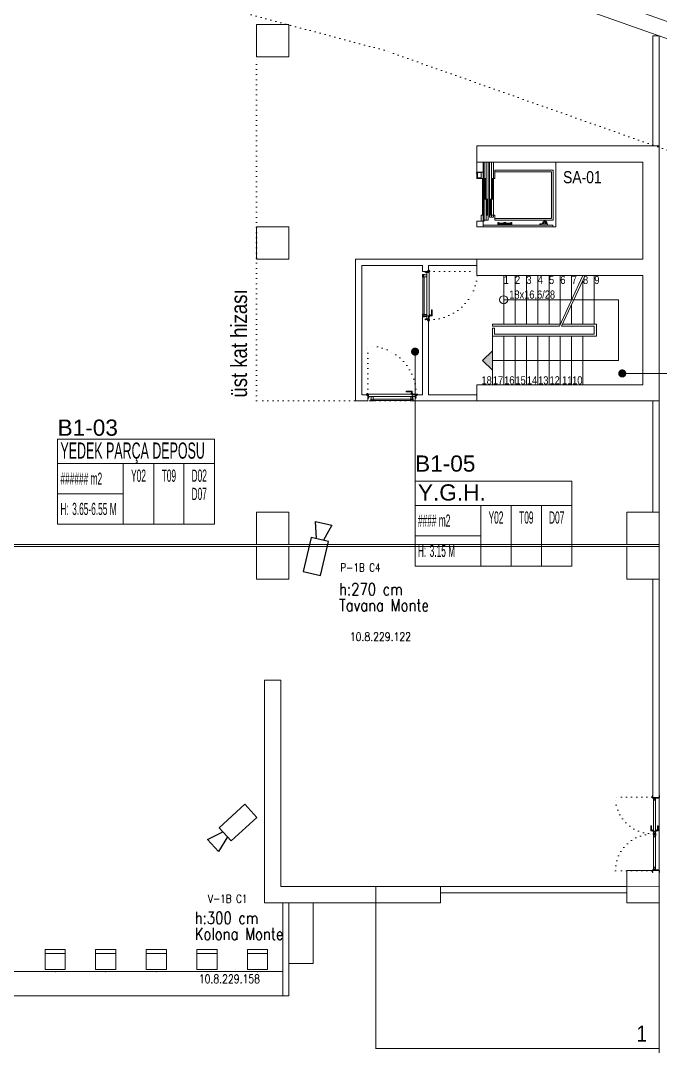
# Model space of a CAD drawing. Header units: metres. Extents: x -13933 to 152404, y -7861 to 21912.
# Drawn here: x 59777 to 61359, y 4445 to 6980 of the extents above; entities that cross this region are included whole.
import ezdxf
from ezdxf.enums import TextEntityAlignment as Align

# ---------------------------------------------------------------- set-up
doc = ezdxf.new("R2010")
doc.units = ezdxf.units.M
doc.header["$LTSCALE"] = 100
doc.header["$MEASUREMENT"] = 0
doc.linetypes.add('DOT2', pattern=[0.125, 0, -0.125])
doc.linetypes.add('HIDDEN', pattern=[0.375, 0.25, -0.125])
doc.layers.get('0').update_dxf_attribs({"color": 9, "lineweight": 9})
for name, color, linetype, lineweight in [('00', 9, 'Continuous', 9), ('01', 9, 'Continuous', 9), ('05', 9, 'Continuous', 9), ('06B', 9, 'Continuous', 9), ('06C', 9, 'Continuous', 9), ('06D', 9, 'Continuous', 9), ('09', 9, 'Continuous', 9), ('10', 9, 'Continuous', 9), ('14', 9, 'Continuous', 9), ('19', 9, 'Continuous', 9), ('20', 9, 'DOT2', 9), ('21', 9, 'Continuous', 9), ('21_mahal200', 9, 'Continuous', 9), ('40', 9, 'Continuous', 9), ('E-DAHİLİ KAMERA', 7, 'Continuous', 30), ('E-YAZI', 7, 'Continuous', 30)]:
    doc.layers.add(name, color=color, linetype=linetype, lineweight=lineweight)
doc.styles.add('Arial', font='arial.ttf', dxfattribs={"height": 2.5})
doc.styles.add('E-YAZI', font='txttw.shx')
doc.styles.add('MuuM_TEXT-STANDART', font='ARIALN.TTF')
doc.dimstyles.new('MuuM_DIM200', dxfattribs={"dimscale": 20, "dimtxt": 2, "dimasz": 1, "dimexe": 1, "dimexo": 1, "dimgap": 1, "dimtad": 1, "dimdec": 1, "dimrnd": 0.5, "dimdsep": 46, "dimtxsty": 'MuuM_TEXT-STANDART', "dimblk": 'ARCHTICK', "dimcen": 0, "dimdle": 0.15, "dimclrd": 256, "dimclre": 256, "dimclrt": 256, "dimadec": 0, "dimazin": 0, "dimtfac": 5, "dimtdec": 1, "dimtix": 1, "dimtmove": 2, "dimatfit": 3, "dimldrblk": 'DOT', "dimfxl": 3, "dimfxlon": 1, "dimtolj": 1, "dimlwd": -1, "dimlwe": -1, "dimarcsym": 0})

# ---------------------------------------------------------------- blocks, each defined once
blk = doc.blocks.new('100_DAHİLİ KAMERA')
at = {"layer": 'E-DAHİLİ KAMERA', "color": 4}
blk.add_lwpolyline([(4.31, -1.1), (4.31, 1.1), (0, 1.1), (0, -1.1)], close=True, dxfattribs=at)
blk.add_lwpolyline([(4.31, 0.44), (6.35, 1.02), (6.35, -1.02), (4.31, -0.44)], dxfattribs=at)
blk = doc.blocks.new('p-kolon_80x80')
blk.add_lwpolyline([(-40, -40), (40, -40), (40, 40), (-40, 40)], close=True)
blk = doc.blocks.new('1.bod.mimari.elk')
at = {"layer": '01'}
blk.add_lwpolyline([(4764.2, -1436.6), (5520, -1703.5), (5506.7, -1741.2), (4752.4, -1474.9)], dxfattribs=at)
for points in [[(4905, -1960), (5355, -1960), (5355, -2240), (5355, -2240), (5355, -2590), (4905, -2590), (4905, -2550), (5315, -2550), (5315, -2280), (4905, -2280), (4905, -2240), (5315, -2240), (5315, -2000), (4905, -2000), (4905, -1960)], [(4815, -3790), (4420, -3790), (4420, -3280), (4380, -3280), (4380, -3830), (4815, -3830)]]:
    blk.add_lwpolyline(points, close=True, dxfattribs=at)
for p in [(4400, -1700), (4400, -2200), (4400, -2905), (5315, -2905), (4400, -2990), (5315, -2990), (5315, -3790)]:
    blk.add_blockref('p-kolon_80x80', p, dxfattribs=at)
blk = doc.blocks.new('p-dilatasyon yeri')
at = {"layer": '06D'}
for points in [[(5355, 80), (5355, 6454.5)], [(0, 5685), (5355, 5685)], [(5355, 5680), (0, 5680)]]:
    blk.add_lwpolyline(points, dxfattribs=at)
blk = doc.blocks.new('p-birim')
blk.add_lwpolyline([(0, 0), (1, 0), (1, 1), (0, 1)], close=True)
blk = doc.blocks.new('p-sandalye-03')
for points in [[(-5, -25.1), (-5, 24.9), (-55, 24.9), (-55, -25.1), (-5, -25.1)], [(-55, 24.9), (-45, 24.9), (-45, -25.1), (-55, -25.1)]]:
    blk.add_lwpolyline(points)
blk.add_point((0, -0.1))
blk = doc.blocks.new('Elevator_1')
for p, q in [((-730, 1740), (-730, 305)), ((500, 1740), (-730, 1740)), ((-695, 1705), (-695, 305)), ((465, 1705), (-695, 1705)), ((465, 305), (465, 1705)), ((500, 305), (500, 1740)), ((-730, 305), (-610, 305)), ((-610, 305), (-610, 170)), ((500, 305), (300, 305)), ((300, 305), (300, 270)), ((300, 0), (-610, 0))]:
    blk.add_line(p, q)
for points in [[(700, 220), (700, 270), (-655, 270), (-655, 220)], [(300, 220), (300, 265), (-210, 265), (-210, 220)], [(-610, 40), (-610, -35), (-760, -35), (-760, 40)], [(700, 90), (700, 140), (-730, 140), (-730, 90)], [(700, 40), (700, 90), (-730, 90), (-730, 40)], [(700, 170), (700, 220), (-655, 220), (-655, 170)], [(-210, 170), (-210, 215), (-610, 215), (-610, 170)], [(-210, 95), (-210, 140), (-610, 140), (-610, 95)], [(300, 45), (300, 90), (-210, 90), (-210, 45)], [(300, 40), (300, -35), (450, -35), (450, 40)]]:
    blk.add_lwpolyline(points, close=True)
for points in [[(-610, 200), (-210, 200)], [(-610, 185), (-210, 185)], [(-610, 125), (-210, 125)], [(-610, 110), (-210, 110)], [(-210, 250), (300, 250)], [(-210, 235), (300, 235)], [(-210, 75), (300, 75)], [(-210, 60), (300, 60)]]:
    blk.add_lwpolyline(points)
blk = doc.blocks.new('p-asansör_kone')
for p, q in [((190, 143.7), (190, 144.8)), ((190, 143.7), (190, 133.7)), ((190, 132.4), (190, 133.7)), ((190, 132.2), (190, 132.4)), ((190.1, 132.2), (190, 132.2)), ((190.1, 132), (190, 132)), ((190, 132), (190, 130.2)), ((190, 131.7), (190, 131.6)), ((190.1, 143.7), (190.1, 144.8)), ((190.1, 143.7), (190.1, 133.7)), ((190.1, 133.9), (190.3, 133.9)), ((190.1, 132.4), (190.1, 133.7)), ((190.2, 132.1), (190.1, 132.2)), ((190.1, 132), (190.1, 130.2)), ((190.1, 131.9), (190.2, 131.9)), ((190.2, 131.4), (190.1, 131.4)), ((190.2, 145), (198.9, 145)), ((190.2, 144.8), (198.9, 144.8)), ((190.3, 132.2), (190.2, 132.3)), ((190.2, 130.4), (190.2, 132.1)), ((190.2, 132), (190.2, 132)), ((190.2, 132), (190.2, 130.2)), ((190.2, 131.9), (190.2, 131.4)), ((190.2, 130.4), (190.3, 130.4)), ((190.2, 130.1), (190.5, 130.1)), ((190.2, 130), (190.5, 130)), ((190.3, 133.9), (190.3, 132.6)), ((190.3, 132.1), (190.3, 130.4)), ((190.3, 132), (190.4, 132)), ((190.3, 130.4), (190.3, 130.2)), ((190.4, 144.5), (190.6, 144.7)), ((190.4, 144.5), (190.4, 130.5)), ((190.4, 132.5), (190.4, 132.5)), ((190.4, 132.4), (190.4, 132.4)), ((190.5, 130.4), (190.4, 130.5)), ((190.5, 131.5), (199.4, 131.5)), ((190.5, 130.2), (190.5, 131.5)), ((190.5, 130), (190.5, 130.2)), ((190.5, 130.1), (190.5, 130.2)), ((200.7, 130.2), (190.5, 130.2)), ((190.5, 130.1), (190.5, 130)), ((190.5, 130.1), (190.5, 130.1)), ((200.8, 130), (190.5, 130)), ((190.5, 130), (190.5, 130)), ((198.5, 144.7), (190.6, 144.7)), ((198.5, 144.7), (198.9, 144.4)), ((198.9, 144.8), (198.9, 143)), ((198.9, 144.4), (198.9, 142.8)), ((198.9, 143), (199.1, 143)), ((198.9, 143), (198.9, 142.9)), ((198.9, 142.9), (199.1, 142.9)), ((198.9, 142.8), (199.3, 142.8)), ((199.1, 144.8), (199.1, 143)), ((199.1, 144.6), (199.1, 143.1)), ((199.2, 143.1), (199.1, 143.1)), ((199.1, 142.9), (199.1, 143.1)), ((199.1, 143), (199.1, 142.9)), ((199.2, 144.6), (199.2, 143.1)), ((199.2, 142.8), (199.3, 142.8)), ((200.8, 144.8), (199.3, 144.8)), ((200.8, 144.7), (199.3, 144.7)), ((199.3, 144.7), (199.3, 144.7)), ((199.3, 144.7), (199.3, 144.6)), ((199.3, 144.7), (199.3, 144.7)), ((199.3, 144.7), (200.8, 144.7)), ((199.3, 144.6), (200.8, 144.6)), ((199.3, 143.8), (199.3, 144.6)), ((199.3, 144.3), (199.5, 144.5)), ((199.3, 142.8), (199.3, 144.3)), ((199.3, 144.1), (199.3, 144.3)), ((199.3, 144.1), (199.3, 144.3)), ((199.3, 143.8), (199.3, 143.8)), ((199.4, 144.6), (199.4, 144.3)), ((199.4, 131.5), (200.7, 130.2)), ((200.4, 144.5), (199.5, 144.5)), ((199.5, 143.9), (200.8, 143.9)), ((199.5, 131.6), (199.5, 143.9)), ((200.8, 130.3), (199.5, 131.6)), ((200.4, 144.5), (200.6, 144.3)), ((200.5, 144.4), (200.5, 144.4)), ((200.8, 144.4), (200.6, 144.4)), ((200.6, 143.9), (200.6, 144.3)), ((200.8, 144.7), (200.8, 144.7)), ((200.8, 144.6), (200.8, 144.7)), ((200.8, 144.7), (200.8, 144.7)), ((200.9, 144.6), (200.8, 144.6)), ((200.8, 144.6), (200.8, 143.9)), ((200.8, 143.9), (201, 143.9)), ((200.8, 130.3), (200.8, 143.9)), ((200.9, 143.9), (200.9, 144.6)), ((200.9, 144.6), (200.9, 144.6)), ((200.9, 144.6), (200.9, 144.6)), ((200.9, 144.6), (200.9, 143.9)), ((200.9, 144.6), (200.9, 144.6)), ((200.9, 143.9), (201, 143.9)), ((200.9, 143.9), (200.9, 143.9)), ((200.9, 130.2), (200.9, 130.2)), ((200.9, 130.2), (200.9, 130.2)), ((201, 143.9), (201, 144.6)), ((201, 143.9), (201, 130.2)), ((201, 143.9), (201, 143.9)), ((201.5, 143.3), (201.5, 144.2)), ((201.5, 142.5), (201.5, 143.3)), ((13, 14), (185.5, 14)), ((13, 10), (13, 14)), ((185.5, 10.5), (13, 10.5)), ((185.5, 10), (13, 10)), ((31.9, 19.7), (29.5, 19.7)), ((32.1, 20.3), (30, 21.5)), ((32.5, 20.7), (31.3, 22.9)), ((33.2, 20.9), (33.2, 23.4)), ((33.8, 20.7), (35, 22.9)), ((34.2, 20.3), (36.3, 21.5)), ((34.4, 19.7), (36.8, 19.7)), ((114, 14), (114, 20.8)), ((114, 20.8), (116.5, 20.8)), ((116.5, 14), (114, 14)), ((116.5, 14), (116.5, 20.8)), ((116.5, 19.3), (146.5, 19.3)), ((116.5, 16.8), (146.5, 16.8)), ((129, 20.8), (128.5, 18)), ((129, 20.8), (134, 20.8)), ((134, 20.8), (134.5, 18)), ((146.5, 14), (146.5, 20.8)), ((146.5, 20.8), (149, 20.8)), ((149, 14), (146.5, 14)), ((149, 14), (149, 20.8)), ((185.5, 10), (185.5, 14))]:
    blk.add_line(p, q)
at = {"flags": 128}
for points in [[(190, 131.7), (190, 131.7), (190, 131.7)], [(190, 131.6), (190, 131.6), (190, 131.6)]]:
    blk.add_lwpolyline(points, dxfattribs=at)
blk.add_lwpolyline([(45.4, 14), (26.4, 14), (26.4, 18), (45.4, 18)], close=True)
blk.add_lwpolyline([(27.8, 18), (27.8, 19.7, -1), (38.5, 19.7), (38.5, 18)], format="xyb")
blk.add_lwpolyline([(134.5, 18), (128.5, 18), (128.5, 14), (134.5, 14), (134.5, 18)])
for centre, radius in [((191.7, 131.1), 0.289), ((191.7, 131.1), 0.287), ((191.7, 131.1), 0.06), ((191.7, 131.1), 0.06), ((196.8, 131.1), 0.289), ((196.8, 131.1), 0.287), ((196.8, 131.1), 0.06), ((196.8, 131.1), 0.06), ((199.8, 143.1), 0.289), ((199.8, 143.1), 0.287), ((199.8, 134.2), 0.289), ((199.8, 134.2), 0.287), ((199.8, 143.1), 0.06), ((199.8, 134.2), 0.06), ((199.8, 134.2), 0.06), ((42.7, 16), 1)]:
    blk.add_circle(centre, radius)
for centre, radius, start, end in [((190.2, 144.8), 0.23, 90, 180), ((190.2, 132.4), 0.23, 180, 225), ((190.2, 130.2), 0.18, 180, 270), ((190.2, 144.8), 0.08, 90, 180), ((190.4, 132.6), 0.23, 180, 270), ((190.2, 132.4), 0.08, 180, 225), ((190.2, 130.2), 0.08, 180, 270), ((190.1, 132.1), 0.08, 0, 45), ((190.2, 131.9), 0.01, 0, 130.0784), ((190.2, 131.4), 0.01, 229.9216, 0), ((190.4, 130.2), 0.18, 180, 204.8792), ((190.4, 132.6), 0.08, 180, 270), ((190.1, 132.1), 0.23, 0, 45), ((190.8, 130.7), 0.45, 207.266, 243.6122), ((190.8, 130.7), 0.463, 210.1327, 244.378), ((190.8, 130.7), 0.445, 205.9744, 243.2887), ((190.4, 130.2), 0.08, 180, 270), ((198.9, 144.8), 0.23, 0, 90), ((198.9, 144.8), 0.08, 0, 90), ((199.3, 144.6), 0.18, 90, 180), ((199.2, 142.9), 0.08, 180, 270), ((199.3, 144.6), 0.08, 90, 180), ((199.5, 144.6), 0.18, 153.6122, 180), ((200.8, 144.6), 0.18, 360, 90), ((200.8, 144.6), 0.08, 360, 90), ((200.8, 144.6), 0.08, 360, 90), ((200.8, 130.2), 0.08, 270, 0), ((200.8, 130.2), 0.18, 270, 360)]:
    blk.add_arc(centre, radius, start, end)
for points in [[(200.5, 144.4), (200.5, 144.4)], [(200.6, 144.4), (200.6, 144.3)], [(200.8, 130.1), (200.8, 130)], [(200.9, 130.2), (201, 130.2)], [(201, 144.4), (201.5, 144.2)], [(201.5, 142.5), (201, 142.2)]]:
    blk.add_open_spline(points, degree=1)
for points, knots in [([(200.6, 144.4), (200.6, 144.4), (200.6, 144.4), (200.6, 144.4), (200.6, 144.4)], [0, 0, 0, 0, 0.4615595, 1, 1, 1, 1]), ([(200.7, 130.2), (200.7, 130.2), (200.8, 130.1), (200.8, 130.1), (200.8, 130), (200.8, 130), (200.8, 130), (200.8, 130)], [0, 0, 0, 0, 0.223157, 0.446333, 0.669499, 0.892686, 1, 1, 1, 1]), ([(200.7, 130.2), (200.7, 130.2), (200.8, 130.1), (200.8, 130.1), (200.8, 130.1), (200.8, 130.1), (200.8, 130.1)], [0, 0, 0, 0, 0.274296, 0.529262, 0.784168, 1, 1, 1, 1]), ([(201, 130.2), (201, 130.2), (201, 130.2), (201, 130.2), (200.9, 130.2), (200.9, 130.2), (200.8, 130.3), (200.8, 130.3)], [0, 0, 0, 0, 0.223155, 0.446328, 0.669505, 0.892689, 1, 1, 1, 1]), ([(200.9, 130.2), (200.9, 130.2), (200.9, 130.2), (200.9, 130.2), (200.8, 130.2), (200.8, 130.3), (200.8, 130.3)], [0, 0, 0, 0, 0.274288, 0.529249, 0.784172, 1, 1, 1, 1]), ([(200.9, 130.2), (200.9, 130.2), (200.9, 130.2), (200.8, 130.2), (200.8, 130.3), (200.8, 130.3)], [0, 0, 0, 0, 0.281851, 0.670746, 1, 1, 1, 1])]:
    blk.add_open_spline(points, degree=3, knots=knots)
at = {"xscale": 0.1, "yscale": 0.1, "zscale": 0.1, "rotation": 90}
blk.add_blockref('Elevator_1', (186.5, 100), dxfattribs=at)
blk = doc.blocks.new('p-asansöryük')
at = {"layer": '00'}
for points in [[(-326, -220), (-340, -220), (-340, -205), (-326, -205)], [(-180, -220), (-205, -220), (-205, -205), (-180, -205)]]:
    blk.add_lwpolyline(points, close=True, dxfattribs=at)
at = {"layer": '40'}
blk.add_lwpolyline([(-180, -25), (-180, -205), (-340, -205), (-340, -25)], close=True, dxfattribs=at)
at = {"layer": '21', "rotation": 270}
blk.add_blockref('p-asansör_kone', (-350, -19.5), dxfattribs=at)
blk = doc.blocks.new('prf-scr2')
at = {"linetype": 'DOT2', "ltscale": 10}
blk.add_line((0, 0.2), (0, -1.1), dxfattribs=at)
for p, q in [((-0.1, -0.2), (0.1, -0.3)), ((0.1, -0.2), (-0.1, -0.2)), ((0.1, -0.3), (-0.1, -0.3)), ((-0.1, -0.3), (0.1, -0.4)), ((0.1, -0.4), (-0.1, -0.4)), ((0.1, -0.5), (-0.1, -0.4)), ((-0.1, -0.4), (0.1, -0.4)), ((0.1, -0.6), (-0.1, -0.5)), ((-0.1, -0.5), (0.1, -0.5)), ((-0.1, -0.6), (0.1, -0.7)), ((0.1, -0.6), (-0.1, -0.6)), ((-0.1, -0.6), (0.1, -0.6)), ((-0.1, -0.7), (0.1, -0.8)), ((0.1, -0.7), (-0.1, -0.7)), ((-0.1, -0.8), (0.1, -0.8)), ((0.1, -0.8), (-0.1, -0.8)), ((0.1, -0.2), (0, -0.1)), ((0, -0.2), (0.1, -0.2))]:
    blk.add_line(p, q)
blk.add_lwpolyline([(0.2, 0), (-0.2, 0), (-0.2, 0), (-0.1, -0.1), (0.1, -0.1), (0.2, 0), (0.2, 0)], close=True)
for points in [[(0.2, 0), (-0.2, 0)], [(-0.1, -0.1), (-0.1, -0.2), (-0.1, -0.2), (-0.1, -0.2), (-0.1, -0.2), (-0.1, -0.3), (-0.1, -0.3), (-0.1, -0.3), (-0.1, -0.3), (-0.1, -0.4), (-0.1, -0.4), (-0.1, -0.4), (-0.1, -0.4), (-0.1, -0.4), (-0.1, -0.5), (-0.1, -0.5), (-0.1, -0.5), (-0.1, -0.5), (-0.1, -0.5), (-0.1, -0.5), (-0.1, -0.6), (-0.1, -0.6), (-0.1, -0.6), (-0.1, -0.6), (-0.1, -0.6), (-0.1, -0.7), (-0.1, -0.7), (-0.1, -0.7), (-0.1, -0.7), (-0.1, -0.7), (-0.1, -0.8), (-0.1, -0.8), (-0.1, -0.8), (-0.1, -0.8), (0, -0.9), (0, -0.9), (0, -0.9), (0.1, -0.8), (0.1, -0.8), (0.1, -0.7), (0.1, -0.7), (0.1, -0.7), (0.1, -0.7), (0.1, -0.7), (0.1, -0.7), (0.1, -0.6), (0.1, -0.6), (0.1, -0.6), (0.1, -0.6), (0.1, -0.6), (0.1, -0.5), (0.1, -0.5), (0.1, -0.5), (0.1, -0.5), (0.1, -0.4), (0.1, -0.4), (0.1, -0.4), (0.1, -0.4), (0.1, -0.4), (0.1, -0.3), (0.1, -0.3), (0.1, -0.3), (0.1, -0.3), (0.1, -0.3), (0.1, -0.3), (0.1, -0.2), (0.1, -0.2), (0.1, -0.2), (0.1, -0.2), (0.1, -0.2), (0.1, -0.1)]]:
    blk.add_lwpolyline(points)
blk = doc.blocks.new('gr-p-barel kilitli kapı kolu')
at = {"flags": 128}
for points in [[(-0.9, 0.8), (-0.9, 4.9), (-11.7, 4.9), (-11.7, 6.7), (0.9, 6.7), (0.9, 0.8)], [(-0.8, 5), (0.8, 6.6)]]:
    blk.add_lwpolyline(points, dxfattribs=at)
blk.add_lwpolyline([(-2.75, 0), (-2.75, 0.7), (2.75, 0.7), (2.75, 0)])
blk.add_lwpolyline([(-1.3, 0.7), (1.3, 0.7), (1.3, 0.8), (-1.3, 0.8)], close=True)
blk = doc.blocks.new('p-de-02')
at = {"layer": '06C'}
blk.add_lwpolyline([(106.3, -16.6, 1), (106.3, -15.8), (104.3, -15.8), (104.3, -16.6), (106.4, -16.6)], format="xyb", dxfattribs=at)
blk.add_arc((106.3, -16.2), 0.5, 233.1301, 126.8699, dxfattribs=at)
at = {"layer": '09'}
for p, q in [((108.1, -16.7), (108.1, -16.6)), ((108.2, -16.7), (108.2, -16.6)), ((108.3, -16.6), (108.3, -16.7)), ((108.4, -16.7), (108.4, -16.6)), ((108.5, -16.6), (108.5, -16.7)), ((108.6, -16.7), (108.6, -16.6)), ((108.7, -16.6), (108.7, -16.7)), ((108.8, -16.6), (108.8, -16.7)), ((109.3, -21.9), (109.3, -21.7)), ((109.4, -21.7), (109.4, -21.9)), ((109.5, -21.9), (109.5, -21.7)), ((109.6, -21.7), (109.6, -21.9)), ((109.7, -21.9), (109.7, -21.7)), ((109.8, -21.7), (109.8, -21.9)), ((109.9, -21.9), (109.9, -21.7)), ((110, -21.9), (110, -21.7))]:
    blk.add_line(p, q, dxfattribs=at)
at = {"layer": '10'}
for points in [[(14.2, -6.8, -0.414214), (14.3, -6.7), (18.7, -6.7, -0.414214), (18.8, -6.8), (18.8, -14.1), (19, -14.1), (19, -6.8, 0.414214), (18.7, -6.5), (14.3, -6.5, 0.414214), (14, -6.8), (14, -7.7, 0.414214), (14.3, -8), (15.4, -8), (15.4, -7.8), (14.3, -7.8, -0.414214), (14.2, -7.7)], [(19, -9.7, -0.414214), (19.3, -9.4), (20.3, -9.4, -0.414214), (20.6, -9.7), (20.6, -16.1, -0.414214), (20.3, -16.4, -0.414214), (20, -16.1), (20, -15.2), (19, -15.2), (19, -24.2, -0.414214), (18.7, -24.5), (14.3, -24.5, -0.414214), (14, -24.2), (14, -23.3, -0.414214), (14.3, -23), (15.4, -23), (15.4, -23.2), (14.3, -23.2, 0.414214), (14.2, -23.3), (14.2, -24.2, 0.414214), (14.3, -24.3), (18.7, -24.3, 0.414214), (18.8, -24.2), (18.8, -15), (20.2, -15), (20.2, -16.1, 0.414214), (20.3, -16.2, 0.414214), (20.4, -16.1), (20.4, -9.7, 0.414214), (20.3, -9.6), (19.3, -9.6, 0.414214), (19.2, -9.7), (19.2, -10.6), (19, -10.6)], [(18.4, -25), (19.8, -24.4), (19.8, -21.5), (20, -21.5), (20, -24.5), (18.5, -25.2, -14.796002)], [(198.6, -9.7, 0.414214), (198.3, -9.4), (197.3, -9.4, 0.414214), (197, -9.7), (197, -16.1, 0.414214), (197.3, -16.4, 0.414214), (197.6, -16.1), (197.6, -15.2), (198.6, -15.2), (198.6, -24.2, 0.414214), (198.9, -24.5), (203.3, -24.5, 0.414214), (203.6, -24.2), (203.6, -23.3, 0.414214), (203.3, -23), (202.2, -23), (202.2, -23.2), (203.3, -23.2, -0.414214), (203.4, -23.3), (203.4, -24.2, -0.414214), (203.3, -24.3), (198.9, -24.3, -0.414214), (198.8, -24.2), (198.8, -15), (197.4, -15), (197.4, -16.1, -0.414214), (197.3, -16.2, -0.414214), (197.2, -16.1), (197.2, -9.7, -0.414214), (197.3, -9.6), (198.3, -9.6, -0.414214), (198.4, -9.7), (198.4, -10.6), (198.6, -10.6)], [(199.2, -25), (197.8, -24.4), (197.8, -21.5), (197.6, -21.5), (197.6, -24.5), (199.1, -25.2, 14.796002)], [(203.4, -6.8, 0.414214), (203.3, -6.7), (198.9, -6.7, 0.414214), (198.8, -6.8), (198.8, -14.1), (198.6, -14.1), (198.6, -6.8, -0.414214), (198.9, -6.5), (203.3, -6.5, -0.414214), (203.6, -6.8), (203.6, -7.7, -0.414214), (203.3, -8), (202.2, -8), (202.2, -7.8), (203.3, -7.8, 0.414214), (203.4, -7.7)]]:
    blk.add_lwpolyline(points, format="xyb", close=True, dxfattribs=at)
for points in [[(108.2, -20.1), (108.2, -18.1), (108.5, -18.1), (108.5, -17), (20.3, -17), (20.3, -18.1), (20.6, -18.1), (20.6, -20.1), (20.3, -20.1), (20.3, -18.3), (20, -18.3), (20, -16.7), (108.8, -16.7), (108.8, -18.3), (108.5, -18.3), (108.5, -20.1)], [(108.2, -18.1), (108.2, -20.1), (108.8, -20.1), (108.8, -21.7), (20, -21.7), (20, -20.1), (20.6, -20.1), (20.6, -18.1), (20.9, -18.1), (20.9, -20.3), (20.3, -20.3), (20.3, -21.4), (108.5, -21.4), (108.5, -20.3), (107.9, -20.3), (107.9, -18.1), (108.2, -18.1)], [(109.9, -20.1), (109.9, -18.1), (109.6, -18.1), (109.6, -17), (197.3, -17), (197.3, -18.1), (197, -18.1), (197, -20.1), (197.3, -20.1), (197.3, -18.3), (197.6, -18.3), (197.6, -16.7), (109.3, -16.7), (109.3, -18.3), (109.6, -18.3), (109.6, -20.1)], [(109.9, -18.1), (109.9, -20.1), (109.3, -20.1), (109.3, -21.7), (197.6, -21.7), (197.6, -20.1), (197, -20.1), (197, -18.1), (196.7, -18.1), (196.7, -20.3), (197.3, -20.3), (197.3, -21.4), (109.6, -21.4), (109.6, -20.3), (110.2, -20.3), (110.2, -18.1), (109.9, -18.1)]]:
    blk.add_lwpolyline(points, dxfattribs=at)
for points in [[(20.9, -17.2), (26.9, -17.2), (26.9, -21.2), (20.9, -21.2)], [(21.2, -17.5), (26.6, -17.5), (26.6, -20.9), (21.2, -20.9)], [(107.9, -17.2), (101.9, -17.2), (101.9, -21.2), (107.9, -21.2)], [(107.6, -17.5), (102.2, -17.5), (102.2, -20.9), (107.6, -20.9)], [(108.1, -22.4), (110, -22.4), (110, -21.9), (108.1, -21.9), (107.5, -21.9), (107.5, -22.4)], [(110, -16.1), (108.1, -16.1), (108.1, -16.6), (110.6, -16.6), (110.6, -16.6), (110.6, -16.1)], [(110.2, -17.2), (116.2, -17.2), (116.2, -21.2), (110.2, -21.2)], [(110.5, -17.5), (115.9, -17.5), (115.9, -20.9), (110.5, -20.9)], [(196.7, -17.2), (192.7, -17.2), (192.7, -21.2), (196.7, -21.2)], [(196.4, -17.5), (193, -17.5), (193, -20.9), (196.4, -20.9)]]:
    blk.add_lwpolyline(points, close=True, dxfattribs=at)
for centre in [(17.8, -25.5), (199.8, -25.5)]:
    blk.add_circle(centre, 0.55, dxfattribs=at)
at = {"layer": '20'}
for p, q in [((17.8, -25.5), (17.8, -116)), ((199.8, -25.5), (199.8, -116))]:
    blk.add_line(p, q, dxfattribs=at)
at = {"layer": '20', "linetype": 'HIDDEN'}
for points in [[(18.6, -24.3), (18.6, -23), (17.1, -23), (17.1, -24.3)], [(18.4, -25), (18.4, -23.2), (17.3, -23.2), (17.3, -25)], [(199, -24.3), (199, -23), (200.5, -23), (200.5, -24.3)], [(199.2, -25), (199.2, -23.2), (200.3, -23.2), (200.3, -25)]]:
    blk.add_lwpolyline(points, dxfattribs=at)
at = {"layer": '20'}
for centre, start, end in [((17.8, -25.5), 270, 2.4057), ((199.8, -25.5), 177.5943, 270)]:
    blk.add_arc(centre, 90.5, start, end, dxfattribs=at)
at = {"layer": '06B', "xscale": -1}
blk.add_blockref('gr-p-barel kilitli kapı kolu', (117.3, -16.7), dxfattribs=at)
at = {"layer": '06B', "rotation": 180}
blk.add_blockref('gr-p-barel kilitli kapı kolu', (117.3, -21.7), dxfattribs=at)
at = {"layer": '10', "xscale": -1, "rotation": 90}
for p in [(20.3, -19.2), (109.6, -19.2)]:
    blk.add_blockref('prf-scr2', p, dxfattribs=at)
at = {"layer": '10', "rotation": 270}
for p in [(108.5, -19.2), (197.3, -19.2)]:
    blk.add_blockref('prf-scr2', p, dxfattribs=at)
blk = doc.blocks.new('p-M01-M02_merdiven-1050')
at = {"layer": '19'}
h = blk.add_hatch(color=256, dxfattribs=at)
h.dxf.hatch_style = 1
edge = h.paths.add_edge_path()
edge.add_arc((210, -344), 10, 270, 630)
h = blk.add_hatch(color=256, dxfattribs=at)
h.dxf.hatch_style = 1
h.paths.add_polyline_path([(84, -372), (36, -372), (60, -396)])
at = {"layer": '19', "linetype": 'Continuous'}
for points in [[(210, -344), (210, -120), (210, -60), (60, -60), (60, -372)], [(145, -200.7), (145, -120), (125, -120), (125, -120), (125, -367), (140, -367), (140, -372), (120, -372), (120, -367), (120, -115), (120, -115), (150, -115), (150, -198.4)], [(150, -120), (270, -120)], [(0, -148), (120, -148)], [(145, -200.7), (270, -142.4)], [(145, -206.3), (270, -148)], [(150, -148), (258, -148)], [(0, -176), (120, -176)], [(150, -176), (198, -176)], [(210, -176), (270, -176)], [(0, -204), (120, -204)], [(150, -204), (270, -204)], [(0, -232), (120, -232)], [(150, -232), (270, -232)], [(0, -260), (120, -260)], [(150, -260), (270, -260)], [(0, -288), (120, -288)], [(150, -288), (270, -288)], [(0, -316), (120, -316)], [(150, -316), (270, -316)], [(0, -344), (120, -344)], [(150, -344), (270, -344)], [(0, -372), (120, -372)]]:
    blk.add_lwpolyline(points, dxfattribs=at)
at = {"layer": '19'}
for points in [[(145, -206.3), (270, -148)], [(150, -204), (150, -372), (150, -372), (145, -372), (145, -372), (145, -206.3)]]:
    blk.add_lwpolyline(points, dxfattribs=at)
blk.add_lwpolyline([(84, -372), (36, -372), (60, -396)], close=True, dxfattribs=at)
blk.add_circle((210, -344), 10, dxfattribs=at)
blk = doc.blocks.new('*U21')
at = {"ltscale": 15}
for p, q in [((-25, 1), (-26, 0)), ((-25, -1), (-26, 0)), ((-23, 1), (-25, 1)), ((-23, 1), (-23, -2)), ((-21, -3), (-18, 3)), ((-21, -3), (-18, 3)), ((-20, -3), (-17, 3)), ((-20, -3), (-16, 3)), ((-18, -3), (-15, 3)), ((-18, -3), (-15, 3)), ((-18, 1), (-18, 2)), ((-17, -3), (-14, 3)), ((-17, -3), (-13, 3)), ((-17, 1), (-17, 2)), ((-15, -3), (-12, 3)), ((-15, -3), (-12, 3)), ((-15, 1), (-15, 2)), ((-14, -3), (-11, 3)), ((-14, -3), (-10, 3)), ((-14, 1), (-14, 2)), ((-12, -3), (-9, 3)), ((-12, -3), (-9, 3)), ((-12, 1), (-12, 2)), ((-11, -3), (-8, 3)), ((-11, -3), (-7, 3)), ((-11, 1), (-11, 2)), ((-9, -3), (-6, 3)), ((-9, -3), (-6, 3)), ((-9, 1), (-9, 2)), ((-8, -3), (-4, 3)), ((-8, -3), (-5, 3)), ((-8, 1), (-8, 2)), ((-6, -3), (-3, 3)), ((-6, -3), (-3, 3)), ((-6, 1), (-6, 2)), ((-5, -3), (-1, 3)), ((-5, -3), (-2, 3)), ((-5, 1), (-5, 2)), ((-3, 1), (-3, 2)), ((0, 4), (-2, 1)), ((-2, 1), (-2, 2)), ((0, 0), (-1, 0)), ((-25, -1), (-23, -2)), ((-9, -2), (-23, -2)), ((-21, -3), (-21, -2)), ((-20, -3), (-19, -2)), ((-20, -2), (-19, -2)), ((-19, -2), (-18, -2)), ((-18, -3), (-18, -2)), ((-17, -3), (-16, -2)), ((-17, -2), (-16, -2)), ((-16, -2), (-15, -2)), ((-15, -3), (-15, -2)), ((-14, -3), (-13, -2)), ((-14, -2), (-13, -2)), ((-13, -2), (-12, -2)), ((-12, -3), (-12, -2)), ((-11, -3), (-10, -2)), ((-11, -2), (-10, -2)), ((-10, -2), (-9, -2)), ((-9, -3), (-9, -2)), ((-8, -2), (-7, -2)), ((-8, -3), (-7, -2)), ((-7, -2), (-6, -2)), ((-6, -3), (-6, -2)), ((-5, -2), (-4, -2)), ((-5, -3), (-4, -2)), ((-4, -2), (-2, -2)), ((0, -4), (-2, -2)), ((0, 0), (-1, 0))]:
    blk.add_line(p, q, dxfattribs=at)
for p, q in [((-7, 1), (-23, 1)), ((-17, 1), (-19, 1)), ((-16, 1), (-17, 1)), ((-14, 1), (-16, 1)), ((-13, 1), (-14, 1)), ((-11, 1), (-13, 1)), ((-10, 1), (-11, 1)), ((-8, 1), (-10, 1)), ((-7, 1), (-8, 1)), ((-5, 1), (-7, 1)), ((-4, 1), (-5, 1)), ((-2, 1), (-4, 1)), ((-2, 1), (-2, 1)), ((0, 0), (0, 4)), ((-2, -2), (-2, -2)), ((0, 0), (0, -4))]:
    blk.add_line(p, q)
for centre, radius, start, end in [((-26, 4), 3.92, 274.361, 322.1025), ((-26, -4), 3.92, 37.8975, 85.639), ((-18, 3), 0.0971, 330.3204, 150.3204), ((-17, 3), 0.0971, 330.3204, 150.3204), ((-15, 3), 0.0971, 330.3204, 150.3204), ((-14, 3), 0.0971, 330.3204, 150.3204), ((-12, 3), 0.0971, 330.3204, 150.3204), ((-11, 3), 0.0971, 330.3204, 150.3204), ((-9, 3), 0.0971, 330.3204, 150.3204), ((-8, 3), 0.0971, 330.3204, 150.3204), ((-6, 3), 0.0971, 330.3204, 150.3204), ((-5, 3), 0.0971, 330.3204, 150.3204), ((-3, 3), 0.0971, 330.3204, 150.3204), ((-2, 3), 0.0971, 330.3204, 150.3204), ((-1, 0), 0.486, 90, 270), ((0, 4), 0.25, 0, 150.0864), ((-21, -3), 0.0971, 150.3204, 330.3204), ((-20, -3), 0.0971, 150.3204, 330.3204), ((-18, -3), 0.0971, 150.3204, 330.3204), ((-17, -3), 0.0971, 150.3204, 330.3204), ((-15, -3), 0.0971, 150.3204, 330.3204), ((-14, -3), 0.0971, 150.3204, 330.3204), ((-12, -3), 0.0971, 150.3204, 330.3204), ((-11, -3), 0.0971, 150.3204, 330.3204), ((-9, -3), 0.0971, 150.3204, 330.3204), ((-8, -3), 0.0971, 150.3204, 330.3204), ((-6, -3), 0.0971, 150.3204, 330.3204), ((-5, -3), 0.0971, 150.3204, 330.3204), ((0, -4), 0.25, 209.9136, 0)]:
    blk.add_arc(centre, radius, start, end, dxfattribs=at)
blk = doc.blocks.new('conta')
at = {"ltscale": 10}
for p, q in [((-2649.9, 5345.5), (-2649.8, 5345.6)), ((-2649.9, 5344.5), (-2649.8, 5344.3)), ((-2649.8, 5344.3), (-2649.7, 5344.3)), ((-2649.7, 5345.4), (-2649.3, 5345.4)), ((-2649.2, 5345.4), (-2649.1, 5345.5)), ((-2649, 5344), (-2648.8, 5343.8)), ((-2648.9, 5344.1), (-2648.7, 5343.9)), ((-2648.8, 5345.1), (-2648.6, 5345.3)), ((-2648.8, 5344.9), (-2648.6, 5345.2)), ((-2648.7, 5343.8), (-2648.7, 5343.8)), ((-2648.6, 5345.3), (-2648.6, 5345.3))]:
    blk.add_line(p, q, dxfattribs=at)
for centre, radius, start, end in [((-2649.8, 5345.5), 0.05, 140.6345, 188.9372), ((-2653, 5345), 3.19, 350.4674, 8.9372), ((-2649.9, 5344.5), 0.02, 170.4674, 213.7451), ((-2649.7, 5345.6), 0.0696, 22.2428, 159.258), ((-2650.9, 5345), 1.24, 340.3382, 16.7772), ((-2649.7, 5344.6), 0.03, 160.3382, 273.2666), ((-2649.7, 5345.4), 0.03, 90, 196.7772), ((-2649.6, 5341.5), 3.01, 80.4362, 93.2666), ((-2649.3, 5345.5), 0.05, 270, 303.0062), ((-2649.2, 5344.1), 0.231, 353.9571, 81.9004), ((-2649.1, 5345.5), 0.03, 4.7972, 123.0062), ((-2649.1, 5344.5), 0.03, 260.4362, 338.7066), ((-2651.2, 5344.8), 2.33, 7.5897, 18.7951), ((-2649, 5345.6), 0.05, 18.7951, 42.1429), ((-2650.2, 5345), 1.27, 338.7066, 23.0418), ((-2648.9, 5344.1), 0.1, 173.9571, 217.2653), ((-2648.8, 5345.1), 0.05, 187.5897, 322.7347), ((-2658.2, 5345.2), 9.36, 353.6857, 357.8537), ((-2648.8, 5344.2), 0.1, 173.6857, 217.2653), ((-2648.8, 5344.8), 0.05, 142.7347, 180.2669), ((-2648.7, 5343.8), 0.05, 217.2653, 307.2653), ((-2648.7, 5343.8), 0.05, 307.2653, 37.2653), ((-2648.6, 5345.3), 0.05, 52.7347, 142.7347), ((-2648.6, 5345.3), 0.05, 322.7347, 52.7347)]:
    blk.add_arc(centre, radius, start, end, dxfattribs=at)
for points, knots in [([(-2649, 5345.6), (-2649, 5345.6), (-2649.1, 5345.7), (-2649.2, 5345.4), (-2649.3, 5345.7), (-2649.4, 5345.5), (-2649.5, 5345.7), (-2649.6, 5345.5), (-2649.7, 5345.6), (-2649.7, 5345.6)], [0.0086373, 0.0086373, 0.0086373, 0.0086373, 0.1097304, 0.3133405, 0.4430081, 0.5658764, 0.7165186, 0.8527974, 0.9648495, 0.9648495, 0.9648495, 0.9648495]), ([(-2649.7, 5344.3), (-2649.7, 5344.3), (-2649.7, 5344.5), (-2649.6, 5344.3), (-2649.3, 5344.4), (-2649.2, 5344.4), (-2649.2, 5344.4)], [0, 0, 0, 0, 0.1008757, 0.3841126, 0.5436166, 0.6906785, 0.6906785, 0.6906785, 0.6906785])]:
    blk.add_open_spline(points, degree=3, knots=knots, dxfattribs=at)
blk = doc.blocks.new('p-yn_sackasa')
at = {"layer": '10', "linetype": 'Continuous'}
for p, q in [((-2.2, 0), (-2.2, -0.2)), ((0, 6.9), (0, 6.2)), ((0, 6.2), (0, 6.9)), ((0.1, 6.9), (0.1, 6.2)), ((0.2, 6.9), (0.2, 6.2)), ((2.7, 7.2), (0.3, 7.2)), ((2.7, 7.2), (0.3, 7.2)), ((2.7, 7), (0.3, 7)), ((0.3, 7), (2.7, 7)), ((0.3, 6.1), (0.8, 6.1)), ((0.7, 6), (0.3, 6)), ((0.3, 5.9), (0.7, 5.9)), ((0.8, 5.9), (0.3, 5.9)), ((0.7, 5.9), (0.7, 6)), ((0.7, -0.7), (0.7, 2.3)), ((0.7, -0.7), (0.7, 2.3)), ((0.8, 5.9), (0.8, 6.1)), ((0.8, -0.7), (0.8, 2.3)), ((0.8, -0.7), (0.8, 2.3)), ((0.9, 2.3), (1, 2.3)), ((0.9, 2.3), (0.9, 2.3)), ((1, 2.5), (1, 2.4)), ((1, 2.5), (1, 2.5)), ((1.1, 2.5), (1.1, 3.7)), ((1.1, 2.5), (1.1, 3.7)), ((1.3, 3.7), (1.3, 2.5)), ((1.3, 2.5), (1.3, 3.7)), ((2.5, 4), (1.4, 4)), ((1.4, 4), (2.5, 4)), ((1.4, 3.8), (2.5, 3.8)), ((2.5, 3.8), (1.4, 3.8)), ((2.5, 3.4), (2.6, 3.7)), ((2.6, 3.7), (2.5, 3.4)), ((2.7, 3.6), (2.6, 3.3)), ((2.7, 3.6), (2.6, 3.3)), ((2.8, 3.3), (2.8, 6.9)), ((2.8, 3.3), (2.8, 6.9)), ((2.9, 3.3), (2.9, 6.9)), ((2.9, 3.3), (2.9, 6.9)), ((-2.9, -1.7), (-2.9, -0.3)), ((-2.9, -0.3), (-2.9, -1.7)), ((-2.8, -0.3), (-2.8, -1.7)), ((-2.8, -0.3), (-2.8, -1.7)), ((-2.2, 0), (-2.7, 0)), ((-2.2, 0), (-2.7, 0)), ((-2.2, -0.1), (-2.7, -0.1)), ((-2.2, -0.2), (-2.7, -0.2)), ((1, -1.8), (-2.7, -1.8)), ((1, -1.9), (-2.7, -1.9)), ((-2.7, -2), (1, -2)), ((1, -2), (-2.7, -2)), ((-2.2, -0.1), (-2.2, 0)), ((0.9, -0.8), (1, -0.8)), ((0.9, -0.8), (0.9, -0.8)), ((1, -0.9), (1, -0.9)), ((1, -0.9), (1, -0.9)), ((1.1, -1), (1.1, -1.7)), ((1.1, -1), (1.1, -1.7)), ((1.3, -1), (1.3, -1.7)), ((1.3, -1), (1.3, -1.7))]:
    blk.add_line(p, q, dxfattribs=at)
for points in [[(0.1, 2.1), (0.7, 2.1), (0.7, -0.5), (0.1, -0.5)], [(0.1, 2.1), (0.4, 2.1), (0.4, -0.5), (0.1, -0.5)]]:
    blk.add_lwpolyline(points, close=True, dxfattribs=at)
for centre, radius, start, end in [((0.3, 6.9), 0.249, 90, 180), ((0.3, 6.9), 0.261, 90, 180), ((0.3, 6.2), 0.249, 181.345, 271.3502), ((0.3, 6.2), 0.261, 180, 270), ((0.3, 6.9), 0.122, 90, 180), ((0.3, 6.2), 0.122, 180, 270), ((0.3, 6.9), 0.11, 90, 180), ((0.3, 6.2), 0.11, 180, 270), ((0.9, 2.3), 0.206, 63.2169, 180), ((0.9, 2.3), 0.219, 63.2153, 180), ((0.9, 2.3), 0.0801, 63.215, 180), ((0.9, 2.3), 0.0674, 63.2144, 180), ((1, 2.5), 0.219, 243.2148, 0), ((1, 2.5), 0.0801, 243.2203, 0), ((1, 2.5), 0.206, 243.2197, 0), ((1, 2.5), 0.0674, 243.2129, 0), ((1.4, 3.7), 0.24, 90, 180), ((1.4, 3.7), 0.253, 90, 180), ((1.4, 3.7), 0.114, 90, 180), ((1.4, 3.7), 0.101, 90, 180), ((2.5, 3.7), 0.249, 342.8613, 90), ((2.5, 3.7), 0.261, 342.8602, 90), ((2.5, 3.7), 0.122, 342.8607, 90), ((2.5, 3.7), 0.11, 342.8621, 90), ((2.7, 3.3), 0.232, 162.8601, 0), ((2.7, 3.3), 0.219, 162.8613, 0), ((2.7, 3.3), 0.0927, 162.8605, 0), ((2.7, 3.3), 0.0801, 162.8624, 0), ((2.7, 6.9), 0.249, 0, 90), ((2.7, 6.9), 0.261, 0, 90), ((2.7, 6.9), 0.122, 0, 90), ((2.7, 6.9), 0.11, 0, 90), ((-2.7, -0.3), 0.24, 90, 180), ((-2.7, -0.3), 0.253, 90, 180), ((-2.7, -1.7), 0.24, 180, 270), ((-2.7, -1.7), 0.253, 180, 270), ((-2.7, -0.3), 0.114, 90, 180), ((-2.7, -0.3), 0.101, 90, 180), ((-2.7, -1.7), 0.114, 180, 270), ((-2.7, -1.7), 0.101, 180, 270), ((0.9, -0.7), 0.206, 180, 296.7851), ((0.9, -0.7), 0.219, 180, 296.785), ((0.9, -0.7), 0.0674, 180, 180.5245), ((0.9, -0.7), 0.0801, 180, 296.785), ((0.9, -0.7), 0.0674, 180, 296.7871), ((1, -1), 0.219, 0, 116.7854), ((1, -1), 0.206, 0, 116.7836), ((1, -1), 0.0801, 0, 116.7811), ((1, -1), 0.0674, 0, 116.7871), ((1, -1.7), 0.114, 270, 0), ((1, -1.7), 0.24, 270, 0), ((1, -1.7), 0.101, 270, 0), ((1, -1.7), 0.253, 270, 0)]:
    blk.add_arc(centre, radius, start, end, dxfattribs=at)
at = {"layer": '10', "xscale": 0.0842696629213483, "yscale": 0.0842696629213483, "zscale": 0.0842696629213483}
blk.add_blockref('*U21', (1, 1.3), dxfattribs=at)
at = {"layer": '14', "xscale": -0.7887640449438696, "yscale": 0.7887640449438696, "zscale": 0.7887640449438204, "rotation": 90}
blk.add_blockref('conta', (4217.8, -2086.4), dxfattribs=at)
blk = doc.blocks.new('*U849')
at = {"layer": '06D'}
for points in [[(110.1, 4.8), (110.1, 11), (95.1, 11), (95.1, 9.1), (107.9, 9.1), (107.9, 9.1), (107.9, 4.8), (110.1, 4.8)], [(111.2, 3.5), (111.2, 4.8), (106.8, 4.8), (106.8, 3.5), (111.2, 3.5)]]:
    blk.add_lwpolyline(points, dxfattribs=at)
for points in [[(8.5, -8.6), (7.9, -8.6), (7.9, -12.6, 0.414214), (8.2, -13), (13.7, -13, 0.414214), (14.1, -12.6), (14.1, -8.6), (13.5, -8.6)], [(111.5, -8.6), (112.1, -8.6), (112.1, -12.6, -0.414214), (111.7, -13), (106.2, -13, -0.414214), (105.9, -12.6), (105.9, -8.6), (106.5, -8.6)]]:
    blk.add_lwpolyline(points, format="xyb", dxfattribs=at)
for points in [[(8.5, -11.1), (13.5, -11.1), (13.5, -2.5), (8.5, -2.5)], [(14.1, -12.4), (105.9, -12.4), (105.9, -9.2), (14.1, -9.2)], [(111.5, -10), (106.5, -10), (106.5, -2.5), (111.5, -2.5)]]:
    blk.add_lwpolyline(points, close=True, dxfattribs=at)
at = {"layer": '10', "ltscale": 10}
for p, q in [((-1.6, 3.7), (-1.7, 3.6)), ((-1.6, 3.7), (-1.7, 3.6)), ((-1.2, 3.1), (-1.2, 3.2)), ((-1.2, 3.1), (-1.2, 3.2)), ((-1.2, 3.1), (-1.1, 3.1)), ((-1.2, 3.1), (-1.1, 3.1)), ((-1.1, 3), (-1.1, 3.4)), ((-1.1, 3), (-1.1, 3.4)), ((-0.8, 3), (-0.8, 3.4)), ((-0.8, 3), (-0.8, 3.4)), ((0.3, 3.4), (0.3, 3.3)), ((0.4, 3.5), (119.6, 3.5)), ((0.4, 3.4), (0.4, 3.3)), ((0.4, 3.2), (2.2, 3.2)), ((0.5, 3.4), (119.5, 3.4)), ((0.5, 3.3), (2.3, 3.3)), ((1, 0), (2, 0.7)), ((2, 1.1), (2, 0.7)), ((2.3, 1.1), (2, 1.1)), ((2, 0.7), (2, -0.8)), ((2.3, 3.1), (2.3, -2.4)), ((2.3, 0.7), (2.3, 1.1)), ((2.3, -0.8), (2.3, 0.7)), ((2.4, 3.2), (2.4, -2.3)), ((117.5, 3.2), (117.5, -2.3)), ((119.5, 3.3), (117.6, 3.3)), ((119.6, 3.2), (117.7, 3.2)), ((117.7, 3.1), (117.7, -2.4)), ((117.7, 1.1), (117.7, -0.4)), ((118, 1.1), (117.7, 1.1)), ((117.7, 1.1), (117.7, -0.4)), ((118, 1.1), (117.7, 1.1)), ((118, -0.4), (118, 1.1)), ((118, -0.4), (118, 1.1)), ((118, 0.9), (119, 0.9)), ((118, 0.9), (119, 0.9)), ((118, 0.7), (119, 0.7)), ((118, 0.7), (119, 0.7)), ((119, 0.3), (118, -0.4)), ((119, 0.3), (118, -0.4)), ((119.5, 3.4), (119.5, 3.3)), ((119.7, 3.4), (119.7, 3.3)), ((2, -0.4), (1, -0.4)), ((2, -0.6), (1, -0.6)), ((2, -0.8), (2.3, -0.8)), ((2.4, -2.5), (117.6, -2.5)), ((2.5, -2.3), (117.5, -2.3)), ((117.7, -0.4), (117.7, -0.8)), ((117.7, -0.4), (117.7, -0.8)), ((117.7, -0.8), (118, -0.8)), ((117.7, -0.8), (118, -0.8)), ((118, -0.8), (118, -0.4)), ((118, -0.8), (118, -0.4))]:
    blk.add_line(p, q, dxfattribs=at)
blk.add_circle((-0.9, 4.2), 0.843, dxfattribs=at)
blk.add_circle((-0.9, 4.2), 0.843, dxfattribs=at)
for centre, radius, start, end in [((-0.9, 4.2), 1.01, 219.4092, 254.2861), ((-0.9, 4.2), 1.01, 219.4092, 254.2861), ((-0.4, 3.2), 0.428, 156.352, 217.621), ((-0.4, 3.2), 0.428, 156.352, 217.621), ((-0.4, 3.2), 0.302, 105.5524, 240.0315), ((-0.4, 3.2), 0.302, 105.5524, 240.0315), ((0.4, 3.4), 0.1, 90, 180), ((0.4, 3.3), 0.1, 180, 270), ((0.5, 3.4), 0.005, 90, 180), ((0.5, 3.3), 0.005, 180, 270), ((2.2, 3.1), 0.05, 0, 90), ((2.3, 3.2), 0.1, 0, 90), ((117.6, 3.2), 0.1, 90, 180), ((117.7, 3.1), 0.05, 90, 180), ((119.5, 3.4), 0.005, 0, 90), ((119.5, 3.3), 0.005, 270, 0), ((119.6, 3.4), 0.1, 0, 90), ((119.6, 3.3), 0.1, 270, 0), ((2.4, -2.4), 0.1, 180, 270), ((2.5, -2.3), 0.05, 180, 270), ((117.6, -2.3), 0.141, 284.9271, 345.0729)]:
    blk.add_arc(centre, radius, start, end, dxfattribs=at)
at = {"layer": '20'}
blk.add_lwpolyline([(0.3, 3.4), (0.3, 122.8, -0.414214), (119.7, 3.4, 1)], format="xyb", dxfattribs=at)
at = {"xscale": -1, "rotation": 180}
blk.add_blockref('p-yn_sackasa', (0, 1), dxfattribs=at)
at = {"rotation": 180}
blk.add_blockref('p-yn_sackasa', (120, 1), dxfattribs=at)
blk = doc.blocks.new('p-işyeri')
at = {"color": 0, "const_width": 2}
blk.add_lwpolyline([(200, 0), (200, 700), (-200, 700), (-200, 0)], close=True, dxfattribs=at)
blk = doc.blocks.new('_ArchTick')
at = {"color": 0, "linetype": 'ByBlock', "const_width": 0.15}
blk.add_lwpolyline([(-0.5, -0.5), (0.5, 0.5)], dxfattribs=at)
blk = doc.blocks.new('_Dot')
at = {"color": 0, "linetype": 'ByBlock', "lineweight": -2}
blk.add_line((-0.5, 0), (-1, 0), dxfattribs=at)
at = {"color": 0, "linetype": 'ByBlock', "const_width": 0.5}
blk.add_lwpolyline([(-0.25, 0, 1), (0.25, 0, 1)], format="xyb", close=True, dxfattribs=at)
blk = doc.blocks.new('0_roomno2')
blk.add_lwpolyline([(19.38, -10.5), (0, -10.5), (0, 0), (19.38, 0)], close=True)
for points in [[(0, -3), (19.38, -3)], [(8.12, -3), (8.12, -10.5)], [(11.88, -3), (11.88, -10.5)], [(15.62, -3), (15.62, -10.5)], [(0, -6.75), (8.12, -6.75)]]:
    blk.add_lwpolyline(points)
at = {"style": 'MuuM_TEXT-STANDART', "width": 0.6}
blk.add_text('H:', height=1.5, dxfattribs=at).set_placement((0.35, -8.61), align=Align.MIDDLE_LEFT)
at = {"style": 'Arial'}
blk.add_attdef('ODANO', (0, 1.17), '', height=2, dxfattribs=at)
blk.add_attdef('MEKANADI', text='', height=2, dxfattribs=at).set_placement((0.35, -3), align=Align.BOTTOM_LEFT)
at = {"style": 'MuuM_TEXT-STANDART', "width": 0.6}
for tag, p in [('YER01', (10, -4.5)), ('TAVAN01', (13.75, -4.5)), ('DUVAR01', (17.5, -4.5)), ('YER02', (10, -6.75)), ('TAVAN02', (13.75, -6.75)), ('DUVAR02', (17.5, -6.75)), ('YER03', (10, -9)), ('TAVAN03', (13.75, -9)), ('DUVAR03', (17.5, -9))]:
    blk.add_attdef(tag, text='', height=1.5, dxfattribs=at).set_placement(p, align=Align.MIDDLE_CENTER)
for tag, p in [('M2', (0.35, -4.88)), ('TEMIZTAVANYUKSEKLIGI', (1.8, -8.61))]:
    blk.add_attdef(tag, text='', height=1.5, dxfattribs=at).set_placement(p, align=Align.MIDDLE_LEFT)
blk = doc.blocks.new('1.bod.mimari1.elk')
at = {"layer": '00'}
for points in [[(5355, -1960), (5355, -1687.68), (5340, -1687.68), (5340, -1960)], [(4635, -2590), (4605, -2590), (4605, -2240), (4905, -2240), (4905, -2255), (4785, -2255), (4785, -2270), (4770, -2270), (4770, -2255), (4620, -2255), (4620, -2575), (4635, -2575)], [(4745, -2575), (4770, -2575), (4770, -2380), (4785, -2380), (4785, -2575), (4905, -2575), (4905, -2590), (4745, -2590)], [(5355, -2865), (5355, -2590), (5340, -2590), (5340, -2865)], [(5355, -3570), (5355, -3030), (5340, -3030), (5340, -3570)], [(4815, -3790), (5275, -3790), (5275, -3805), (4815, -3805)], [(4425, -3830), (4425, -4060), (4440, -4060), (4440, -3830)]]:
    blk.add_lwpolyline(points, close=True, dxfattribs=at)
at = {"layer": '20'}
for points in [[(11313.16, -4700), (10818.48, -4391.06), (8921.11, -3452.7), (7718.56, -2913.06), (6516.01, -2373.42), (4675.61, -1723.48), (3791.04, -1488.82)], [(4905, -2590), (4360, -2590), (4360, -1740)]]:
    blk.add_lwpolyline(points, dxfattribs=at)
at = {"xscale": -1, "rotation": 270}
for name, p in [('p-asansöryük', (5125, -1820)), ('p-M01-M02_merdiven-1050', (5315, -2550))]:
    blk.add_blockref(name, p, dxfattribs=at)
blk.add_blockref('p-dilatasyon yeri', (0, -8630))
at = {"layer": '05', "xscale": 60.00000000000003, "yscale": 150}
blk.add_blockref('p-birim', (4440, -3980), dxfattribs=at)
at = {"layer": '05', "rotation": 270}
for p in [(3862.5, -4000), (3987.5, -4000), (4112.5, -4000), (4237.5, -4000), (4362.5, -4000)]:
    blk.add_blockref('p-sandalye-03', p, dxfattribs=at)
at = {"layer": '05', "xscale": 60, "yscale": 750, "rotation": 90}
blk.add_blockref('p-birim', (4425, -4060), dxfattribs=at)
at = {"layer": '06D', "color": 89, "linetype": 'HIDDEN', "true_color": 0x2e4d23, "rotation": 90}
blk.add_blockref('p-işyeri', (5355, -3990), dxfattribs=at)
at = {"layer": '10', "rotation": 270}
blk.add_blockref('*U849', (4783.5, -2269.85), dxfattribs=at)
at = {"layer": '10'}
blk.add_blockref('*U849', (4634.85, -2576.5), dxfattribs=at)
at = {"layer": '10', "xscale": -1, "rotation": 270}
blk.add_blockref('p-de-02', (5363, -3768.8), dxfattribs=at)
at = {"layer": '21_mahal200'}
ref = blk.add_blockref('0_roomno2', (3868.39, -2684.62), dxfattribs=dict(at, xscale=20, yscale=20, zscale=20))
ref.add_attrib('ODANO', 'B1-03', (3868.39, -2675.97), dxfattribs={"layer": '0', "height": 40, "style": 'Arial'})
ref.add_attrib('MEKANADI', 'YEDEK PARÇA DEPOSU', dxfattribs={"layer": '0', "height": 40, "style": 'Arial', "width": 0.55}).set_placement((3875.39, -2744.62), align=Align.BOTTOM_LEFT)
ref.add_attrib('M2', '###### m2', dxfattribs={"layer": '0', "height": 30, "style": 'MuuM_TEXT-STANDART', "width": 0.6}).set_placement((3875.39, -2782.12), align=Align.MIDDLE_LEFT)
ref.add_attrib('TEMIZTAVANYUKSEKLIGI', '3.65-6.55 M', dxfattribs={"layer": '0', "height": 30, "style": 'MuuM_TEXT-STANDART', "width": 0.6}).set_placement((3904.39, -2856.78), align=Align.MIDDLE_LEFT)
ref.add_attrib('YER01', 'Y02', dxfattribs={"layer": '0', "height": 30, "style": 'MuuM_TEXT-STANDART', "width": 0.6}).set_placement((4068.39, -2774.62), align=Align.MIDDLE_CENTER)
ref.add_attrib('TAVAN01', 'T09', dxfattribs={"layer": '0', "height": 30, "style": 'MuuM_TEXT-STANDART', "width": 0.6}).set_placement((4143.39, -2774.62), align=Align.MIDDLE_CENTER)
ref.add_attrib('DUVAR01', 'D02', dxfattribs={"layer": '0', "height": 30, "style": 'MuuM_TEXT-STANDART', "width": 0.6}).set_placement((4218.39, -2774.62), align=Align.MIDDLE_CENTER)
ref.add_attrib('DUVAR02', 'D07', dxfattribs={"layer": '0', "height": 30, "style": 'MuuM_TEXT-STANDART', "width": 0.6}).set_placement((4218.39, -2819.62), align=Align.MIDDLE_CENTER)
ref = blk.add_blockref('0_roomno2', (4751.98, -2788.04), dxfattribs=dict(at, xscale=20, yscale=20, zscale=20))
ref.add_attrib('ODANO', 'B1-05', (4751.98, -2764.64), dxfattribs={"layer": '0', "height": 40, "style": 'Arial'})
ref.add_attrib('MEKANADI', 'Y.G.H.', dxfattribs={"layer": '0', "height": 40, "style": 'Arial'}).set_placement((4758.98, -2848.04), align=Align.BOTTOM_LEFT)
ref.add_attrib('M2', '#### m2', dxfattribs={"layer": '0', "height": 30, "style": 'MuuM_TEXT-STANDART', "width": 0.6}).set_placement((4758.98, -2885.54), align=Align.MIDDLE_LEFT)
ref.add_attrib('TEMIZTAVANYUKSEKLIGI', '3.15 M', dxfattribs={"layer": '0', "height": 30, "style": 'MuuM_TEXT-STANDART', "width": 0.6}).set_placement((4787.98, -2960.2), align=Align.MIDDLE_LEFT)
ref.add_attrib('YER01', 'Y02', dxfattribs={"layer": '0', "height": 30, "style": 'MuuM_TEXT-STANDART', "width": 0.6}).set_placement((4951.98, -2878.04), align=Align.MIDDLE_CENTER)
ref.add_attrib('TAVAN01', 'T09', dxfattribs={"layer": '0', "height": 30, "style": 'MuuM_TEXT-STANDART', "width": 0.6}).set_placement((5026.98, -2878.04), align=Align.MIDDLE_CENTER)
ref.add_attrib('DUVAR01', 'D07', dxfattribs={"layer": '0', "height": 30, "style": 'MuuM_TEXT-STANDART', "width": 0.6}).set_placement((5101.98, -2878.04), align=Align.MIDDLE_CENTER)
at = {"layer": '21', "style": 'MuuM_TEXT-STANDART'}
for s, height, p in [('SA-01', 30, (5117.77, -2052.07)), ('18', 20, (4916.1, -2549)), ('17', 20, (4944.15, -2549)), ('16', 20, (4972.15, -2549)), ('15', 20, (5000.02, -2549)), ('14', 20, (5028.19, -2549)), ('13', 20, (5056.15, -2549)), ('12', 20, (5084.27, -2549)), ('11', 20, (5115.3, -2549)), ('10', 20, (5140.19, -2549))]:
    blk.add_text(s, height=height, dxfattribs=at).set_placement(p)
for s, p in [('1', (4983.74, -2301)), ('2', (5011.74, -2301)), ('3', (5039.74, -2301)), ('4', (5067.74, -2301)), ('5', (5095.74, -2301)), ('6', (5123.74, -2301)), ('7', (5151.74, -2301)), ('8', (5179.74, -2301)), ('9', (5207.74, -2301)), ('18x16,6/28', (5098.01, -2337.11))]:
    blk.add_text(s, height=20, dxfattribs=at).set_placement(p, align=Align.RIGHT)
blk.add_text('üst kat hizası', height=40, rotation=90, dxfattribs=at).set_placement((4336.52, -2581.79))
blk.add_text('1', height=40, dxfattribs=at).set_placement((5299.38, -4185.25), align=Align.BOTTOM_LEFT)
at = {"layer": '21_mahal200'}
for points in [[(4751.98, -2468.11), (4751.98, -2816.04)], [(5264.05, -2522.04), (5445.14, -2522.04)]]:
    blk.add_leader(points, dimstyle='MuuM_DIM200', override={"dimasz": 1, "dimfxl": 10}, dxfattribs=at)

msp = doc.modelspace()

# ---------------------------------------------------------------- block references
at = {"layer": '06D'}
for name in ['1.bod.mimari.elk', '1.bod.mimari1.elk']:
    msp.add_blockref(name, (56000, 8630), dxfattribs=at)
at = {"layer": 'E-DAHİLİ KAMERA', "xscale": 20.00000000000001, "yscale": 20.00000000000001, "zscale": 20.00000000000001}
for p, rotation in [((60496.8, 5613.9), 76.68579152054492), ((60346.4, 5027.3), 222.3538133931231)]:
    msp.add_blockref('100_DAHİLİ KAMERA', p, dxfattribs=dict(at, rotation=rotation))

# ---------------------------------------------------------------- texts
at = {"layer": 'E-YAZI', "color": 6, "style": 'E-YAZI', "width": 0.8}
for s, p in [('P-1B C4', (60567.2, 5618.3)), ('V-1B C1', (60240.2, 4800.1))]:
    msp.add_text(s, height=20, dxfattribs=at).set_placement(p)
at = {"layer": 'E-YAZI', "color": 30, "style": 'E-YAZI', "width": 0.8}
for s, p in [('h:270 cm', (60564, 5559.8)), ('Tavana Monte', (60564, 5520.2)), ('h:300 cm', (60207.3, 4747.7)), ('Kolona Monte', (60207.3, 4708.1))]:
    msp.add_text(s, height=30, dxfattribs=at).set_placement(p)
at = {"layer": 'E-YAZI', "color": 1, "style": 'E-YAZI', "width": 0.8}
for s, p in [('10.8.229.122', (60590.7, 5447)), ('10.8.229.158', (60217.4, 4601.6))]:
    msp.add_text(s, height=21, dxfattribs=at).set_placement(p)

doc.saveas('drawing.dxf')
